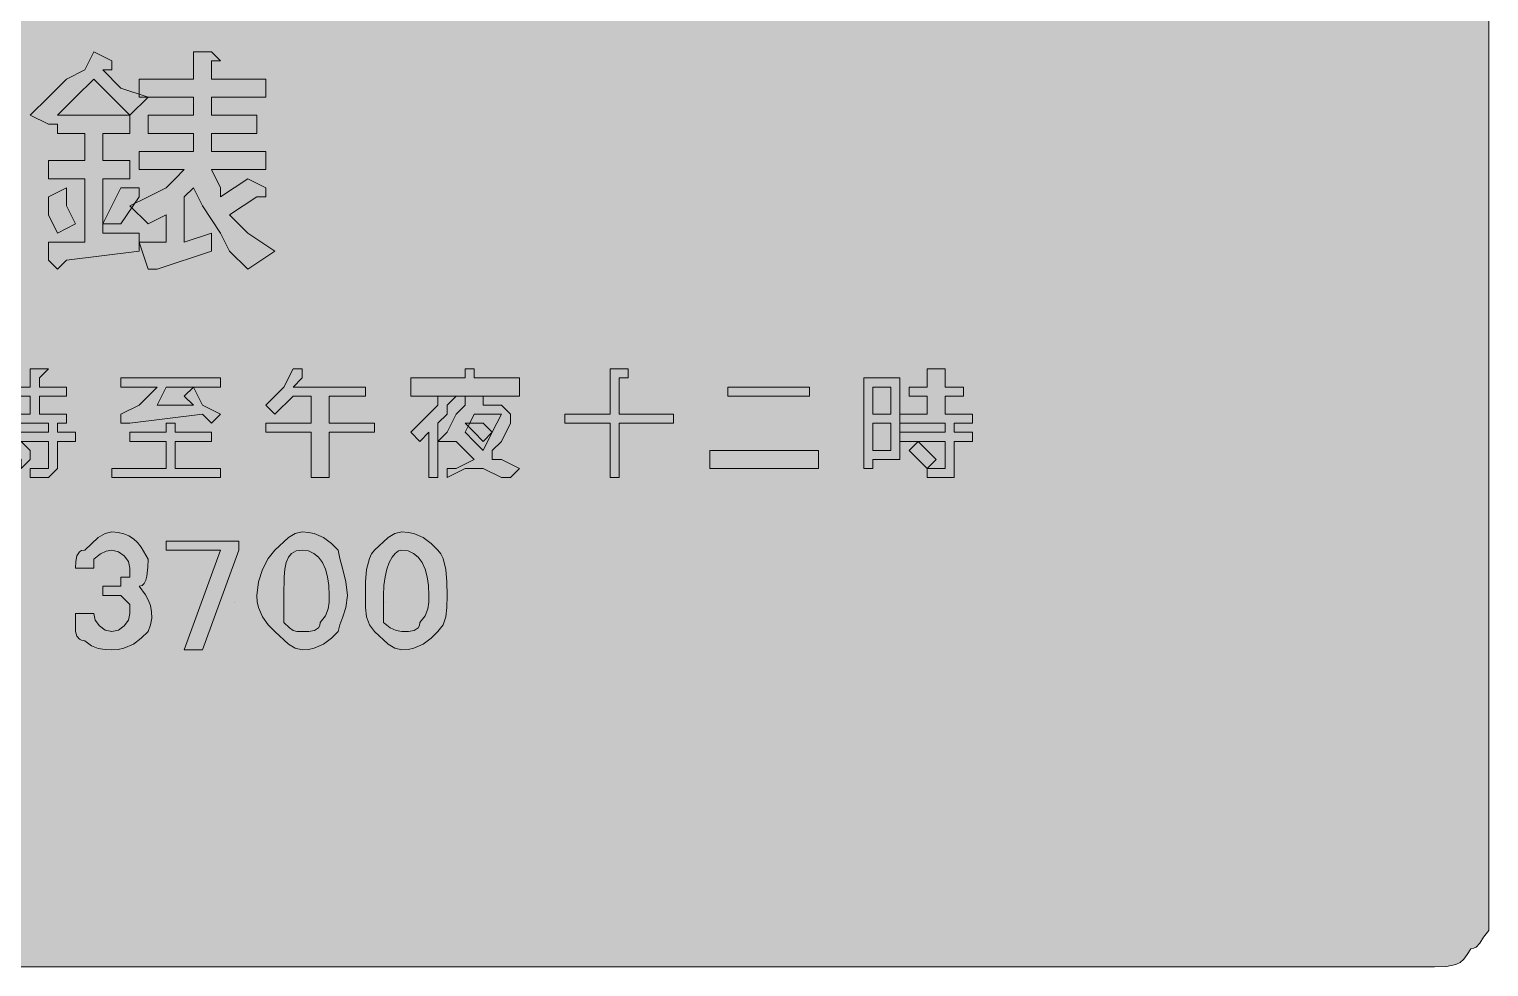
# Model space of a CAD drawing. Header units: metres. Extents: x 10 to 558, y 11 to 259.
# Drawn here: x 364.8 to 558.1, y 11 to 135.2 of the extents above; entities that cross this region are included whole.
import ezdxf

# ---------------------------------------------------------------- set-up
doc = ezdxf.new("R2010")
doc.units = ezdxf.units.M
for name, color, linetype, true_color in [('FILL_BLUE_0000FF', 7, 'Continuous', 0x0000ff), ('FILL_WHITE_FFFFFF', 7, 'Continuous', 0xffffff), ('STROKE_WHITE_FFFFFF', 7, 'Continuous', 0xffffff)]:
    doc.layers.add(name, color=color, linetype=linetype, true_color=true_color)

msp = doc.modelspace()

# ---------------------------------------------------------------- hatches: boundary and pattern name
at = {"layer": 'FILL_BLUE_0000FF', "true_color": 0x0000ff}
h = msp.add_hatch(color=7, dxfattribs=at)
h.dxf.hatch_style = 1
h.paths.add_polyline_path([(551.8, 259.39), (552.54, 259.23), (553.8, 258.69), (554.83, 257.92), (555.75, 257.04), (556.54, 256.54), (557.14, 255.95), (557.56, 255.31), (557.85, 254.64), (558.11, 253.33), (558.15, 252.24), (558.15, 18.24), (558.15, 15.84), (557.44, 14.96), (556.95, 14.19), (556.46, 13.65), (556.15, 13.49), (555.75, 13.44), (555.3, 12.65), (554.83, 12.05), (554.34, 11.63), (553.8, 11.34), (552.54, 11.08), (550.95, 11.04), (16.95, 11.04), (13.35, 11.04), (13.3, 11.44), (13.14, 11.75), (12.6, 12.24), (11.83, 12.73), (10.95, 13.44), (10.26, 14.36), (9.9, 15.39), (9.77, 16.65), (9.75, 18.24), (9.75, 252.24), (9.75, 254.64), (9.8, 255.04), (9.94, 255.35), (10.35, 255.84), (10.76, 256.33), (10.9, 256.64), (10.95, 257.04), (11.83, 257.23), (12.6, 257.64), (13.35, 258.24), (14.25, 258.43), (15.15, 258.84), (16.05, 259.25), (16.95, 259.44), (550.95, 259.44), (551.8, 259.39)])
at = {"layer": 'FILL_WHITE_FFFFFF', "true_color": 0xffffff}
h = msp.add_hatch(color=7, dxfattribs=at)
h.dxf.hatch_style = 1
h.paths.add_polyline_path([(374.55, 121.44), (374.55, 117.84), (378.15, 117.84), (378.15, 115.44), (374.55, 115.44), (374.55, 108.24), (379.35, 108.24), (379.35, 105.84), (369.75, 104.64), (368.55, 103.44), (367.35, 104.64), (367.35, 107.04), (372.15, 107.04), (372.15, 115.44), (367.35, 115.44), (367.35, 117.84), (372.15, 117.84), (372.15, 121.44), (368.55, 121.44), (368.55, 122.64), (367.35, 122.64), (364.95, 123.84), (367.35, 126.24), (369.75, 128.64), (372.15, 129.84), (373.35, 132.24), (375.75, 131.04), (375.75, 129.84), (374.55, 129.84), (376.95, 127.44), (380.55, 126.24), (378.15, 123.84), (378.15, 121.44), (374.55, 121.44)])
h.paths.add_polyline_path([(375.75, 126.24), (373.35, 128.64), (370.95, 126.24), (368.55, 123.84), (378.15, 123.84), (375.75, 126.24)], flags=16)
h = msp.add_hatch(color=7, dxfattribs=at)
h.dxf.hatch_style = 1
h.paths.add_polyline_path([(386.55, 128.64), (386.55, 132.24), (388.95, 132.24), (390.15, 131.04), (388.95, 131.04), (388.95, 128.64), (396.15, 128.64), (396.15, 126.24), (388.95, 126.24), (388.95, 123.84), (394.95, 123.84), (394.95, 121.44), (388.95, 121.44), (388.95, 119.04), (396.15, 119.04), (396.15, 116.64), (388.95, 116.64), (390.15, 114.24), (390.15, 113.04), (393.75, 115.44), (396.15, 114.24), (396.15, 113.04), (394.95, 113.04), (391.35, 110.64), (393.75, 108.24), (397.35, 105.84), (393.75, 103.44), (391.35, 105.84), (390.15, 108.24), (387.75, 111.84), (386.55, 114.24), (385.35, 113.04), (385.35, 107.04), (388.95, 108.24), (388.95, 105.84), (381.75, 103.44), (380.55, 103.44), (379.35, 107.04), (382.95, 107.04), (382.95, 110.64), (380.55, 109.44), (378.15, 111.84), (380.55, 113.04), (382.95, 114.24), (384.15, 115.44), (385.35, 116.64), (379.35, 116.64), (379.35, 119.04), (386.55, 119.04), (386.55, 121.44), (380.55, 121.44), (380.55, 123.84), (386.55, 123.84), (386.55, 126.24), (379.35, 126.24), (379.35, 128.64), (386.55, 128.64)])
h = msp.add_hatch(color=7, dxfattribs=at)
h.dxf.hatch_style = 1
h.paths.add_polyline_path([(369.75, 111.84), (370.95, 109.44), (368.55, 108.24), (367.35, 110.64), (367.35, 113.04), (369.75, 114.24), (369.75, 111.84)])
h = msp.add_hatch(color=7, dxfattribs=at)
h.dxf.hatch_style = 1
h.paths.add_polyline_path([(376.95, 114.24), (379.35, 114.24), (379.35, 113.04), (376.95, 109.44), (374.55, 109.44), (376.95, 114.24)])
h = msp.add_hatch(color=7, dxfattribs=at)
h.dxf.hatch_style = 1
h.paths.add_polyline_path([(364.95, 86.64), (362.55, 86.64), (362.55, 87.84), (364.95, 87.84), (364.95, 90.24), (366.15, 90.24), (367.35, 90.24), (366.15, 89.04), (366.15, 87.84), (369.75, 87.84), (369.75, 86.64), (366.15, 86.64), (366.15, 84.24), (369.75, 84.24), (369.75, 83.04), (368.55, 83.04), (368.55, 81.84), (370.95, 81.84), (370.95, 80.64), (368.55, 80.64), (368.55, 77.04), (367.35, 75.84), (366.15, 75.84), (364.95, 75.84), (364.95, 77.04), (366.15, 77.04), (367.35, 77.04), (367.35, 78.24), (367.35, 80.64), (361.35, 80.64), (361.35, 81.84), (367.35, 81.84), (367.35, 83.04), (361.35, 83.04), (361.35, 84.24), (364.95, 84.24), (364.95, 86.64)])
h = msp.add_hatch(color=7, dxfattribs=at)
h.dxf.hatch_style = 1
h.paths.add_polyline_path([(390.15, 84.24), (388.95, 83.04), (387.75, 84.24), (378.15, 83.04), (376.95, 83.04), (376.95, 84.24), (379.35, 85.44), (381.75, 87.84), (376.95, 87.84), (376.95, 89.04), (390.15, 89.04), (390.15, 87.84), (386.55, 87.84), (387.75, 85.44), (390.15, 84.24)])
h.paths.add_polyline_path([(382.95, 87.84), (381.75, 85.44), (386.55, 85.44), (385.35, 86.64), (386.55, 87.84), (382.95, 87.84)], flags=16)
h = msp.add_hatch(color=7, dxfattribs=at)
h.dxf.hatch_style = 1
h.paths.add_polyline_path([(398.55, 87.84), (399.75, 90.24), (400.95, 90.24), (400.95, 89.04), (399.75, 87.84), (409.35, 87.84), (409.35, 86.64), (404.55, 86.64), (404.55, 83.04), (410.55, 83.04), (410.55, 81.84), (404.55, 81.84), (404.55, 75.84), (402.15, 75.84), (402.15, 81.84), (396.15, 81.84), (396.15, 83.04), (402.15, 83.04), (402.15, 86.64), (399.75, 86.64), (397.35, 84.24), (396.15, 85.44), (398.55, 87.84)])
h = msp.add_hatch(color=7, dxfattribs=at)
h.dxf.hatch_style = 1
h.paths.add_polyline_path([(422.55, 89.04), (422.55, 90.24), (423.75, 90.24), (423.75, 89.04), (429.75, 89.04), (429.75, 86.64), (415.35, 86.64), (415.35, 89.04), (422.55, 89.04)])
h = msp.add_hatch(color=7, dxfattribs=at)
h.dxf.hatch_style = 1
h.paths.add_polyline_path([(444.15, 90.24), (444.15, 89.04), (442.95, 89.04), (442.95, 84.24), (450.15, 84.24), (450.15, 83.04), (442.95, 83.04), (442.95, 75.84), (441.75, 75.84), (441.75, 83.04), (435.75, 83.04), (435.75, 84.24), (441.75, 84.24), (441.75, 90.24), (442.95, 90.24), (444.15, 90.24)])
h = msp.add_hatch(color=7, dxfattribs=at)
h.dxf.hatch_style = 1
h.paths.add_polyline_path([(478.95, 78.24), (476.55, 78.24), (476.55, 77.04), (475.35, 77.04), (475.35, 78.24), (475.35, 89.04), (480.15, 89.04), (480.15, 78.24), (478.95, 78.24)])
h.paths.add_polyline_path([(476.55, 87.84), (476.55, 84.24), (478.95, 84.24), (478.95, 87.84), (476.55, 87.84)], flags=16)
h.paths.add_polyline_path([(478.95, 83.04), (476.55, 83.04), (476.55, 79.44), (478.95, 79.44), (478.95, 83.04)], flags=16)
h = msp.add_hatch(color=7, dxfattribs=at)
h.dxf.hatch_style = 1
h.paths.add_polyline_path([(483.75, 86.64), (481.35, 86.64), (481.35, 87.84), (483.75, 87.84), (483.75, 90.24), (486.15, 90.24), (486.15, 89.04), (486.15, 87.84), (488.55, 87.84), (488.55, 86.64), (486.15, 86.64), (486.15, 84.24), (489.75, 84.24), (489.75, 83.04), (487.35, 83.04), (487.35, 81.84), (489.75, 81.84), (489.75, 80.64), (487.35, 80.64), (487.35, 77.04), (487.35, 75.84), (486.15, 75.84), (484.95, 75.84), (483.75, 75.84), (483.75, 77.04), (484.95, 77.04), (486.15, 77.04), (486.15, 78.24), (486.15, 80.64), (480.15, 80.64), (480.15, 81.84), (486.15, 81.84), (486.15, 83.04), (480.15, 83.04), (480.15, 84.24), (483.75, 84.24), (483.75, 86.64)])
h = msp.add_hatch(color=7, dxfattribs=at)
h.dxf.hatch_style = 1
h.paths.add_polyline_path([(468.15, 87.84), (468.15, 86.64), (457.35, 86.64), (457.35, 87.84), (468.15, 87.84)])
h = msp.add_hatch(color=7, dxfattribs=at)
h.dxf.hatch_style = 1
h.paths.add_polyline_path([(421.35, 86.64), (420.15, 85.44), (420.15, 84.24), (418.95, 83.04), (418.95, 75.84), (417.75, 75.84), (417.75, 81.84), (416.55, 80.64), (415.35, 81.84), (416.55, 83.04), (417.75, 84.24), (418.95, 85.44), (418.95, 86.64), (420.15, 86.64), (421.35, 86.64)])
h = msp.add_hatch(color=7, dxfattribs=at)
h.dxf.hatch_style = 1
h.paths.add_polyline_path([(427.35, 80.64), (426.15, 79.44), (426.15, 78.24), (427.35, 78.24), (429.75, 77.04), (428.55, 75.84), (427.35, 75.84), (424.95, 77.04), (422.55, 77.04), (420.15, 75.84), (420.15, 77.04), (421.35, 77.04), (423.75, 78.24), (421.35, 80.64), (418.95, 80.64), (420.15, 81.84), (421.35, 84.24), (422.55, 85.44), (422.55, 86.64), (423.75, 86.64), (424.95, 86.64), (424.95, 85.44), (427.35, 85.44), (428.55, 84.24), (428.55, 83.04), (427.35, 80.64)])
h.paths.add_polyline_path([(426.15, 81.84), (427.35, 84.24), (423.75, 84.24), (423.15, 83.04), (422.55, 83.04), (422.95, 82.64), (422.55, 81.84), (423.75, 80.64), (424.95, 79.44), (426.15, 81.84)], flags=16)
h = msp.add_hatch(color=7, dxfattribs=at)
h.dxf.hatch_style = 1
h.paths.add_polyline_path([(375.75, 77.04), (382.95, 77.04), (382.95, 80.64), (378.15, 80.64), (378.15, 81.84), (382.95, 81.84), (382.95, 83.04), (384.15, 83.04), (384.15, 81.84), (388.95, 81.84), (388.95, 80.64), (384.15, 80.64), (384.15, 77.04), (390.15, 77.04), (390.15, 75.84), (375.75, 75.84), (375.75, 77.04)])
h = msp.add_hatch(color=7, dxfattribs=at)
h.dxf.hatch_style = 1
h.paths.add_polyline_path([(423.75, 83.04), (424.95, 83.04), (426.15, 81.84), (424.95, 80.64), (423.75, 81.84), (422.95, 82.64), (423.15, 83.04), (423.75, 83.04)])
h = msp.add_hatch(color=7, dxfattribs=at)
h.dxf.hatch_style = 1
h.paths.add_polyline_path([(364.95, 79.44), (364.95, 78.24), (363.75, 77.04), (363.75, 78.24), (362.55, 79.44), (363.75, 80.64), (364.95, 79.44)])
h = msp.add_hatch(color=7, dxfattribs=at)
h.dxf.hatch_style = 1
h.paths.add_polyline_path([(469.35, 79.44), (469.35, 77.04), (454.95, 77.04), (454.95, 79.44), (469.35, 79.44)])
h = msp.add_hatch(color=7, dxfattribs=at)
h.dxf.hatch_style = 1
h.paths.add_polyline_path([(483.75, 79.44), (484.95, 78.24), (483.75, 77.04), (482.55, 78.24), (481.35, 79.44), (482.55, 80.64), (483.75, 79.44)])
h = msp.add_hatch(color=7, dxfattribs=at)
h.dxf.hatch_style = 1
h.paths.add_polyline_path([(378.15, 59.04), (376.95, 60.24), (374.55, 60.24), (374.55, 61.44), (376.95, 61.44), (376.95, 62.64), (378.15, 62.64), (378.15, 63.84), (377.94, 64.72), (377.4, 65.49), (376.63, 66.03), (375.75, 66.24), (375, 66.09), (374.23, 65.73), (373.35, 65.04), (373.35, 63.84), (370.95, 63.84), (370.97, 64.72), (371.1, 65.49), (371.46, 66.03), (371.75, 66.19), (372.15, 66.24), (373.95, 67.89), (374.85, 68.43), (375.75, 68.64), (376.6, 68.58), (377.34, 68.41), (378.01, 68.13), (378.6, 67.74), (379.14, 67.23), (379.63, 66.61), (380.55, 65.04), (380.53, 63.97), (380.4, 62.79), (380.26, 62.26), (380.04, 61.83), (379.75, 61.55), (379.35, 61.44), (380.21, 60.33), (380.57, 59.65), (380.85, 58.89), (381.01, 58.08), (381.04, 57.22), (380.89, 56.34), (380.55, 55.44), (379.63, 54.56), (378.6, 53.79), (377.34, 53.25), (376.6, 53.09), (375.75, 53.04), (374.85, 53.06), (373.95, 53.19), (373.05, 53.55), (372.15, 54.24), (371.75, 54.29), (371.46, 54.43), (371.1, 54.84), (370.95, 55.44), (370.95, 57.84), (373.35, 57.84), (373.56, 56.96), (374.1, 56.19), (374.87, 55.65), (375.75, 55.44), (376.63, 55.65), (377.4, 56.19), (377.94, 56.96), (378.15, 57.84), (378.15, 59.04)])
h = msp.add_hatch(color=7, dxfattribs=at)
h.dxf.hatch_style = 1
h.paths.add_polyline_path([(395.7, 63.69), (396.47, 65.13), (397.35, 66.24), (399.15, 67.89), (400.05, 68.43), (400.95, 68.64), (401.8, 68.59), (402.54, 68.43), (403.8, 67.89), (404.83, 67.12), (405.75, 66.24), (405.94, 65.13), (406.35, 63.69), (406.76, 62.02), (406.95, 60.24), (406.76, 58.65), (406.35, 57.39), (405.94, 56.36), (405.75, 55.44), (404.83, 54.56), (403.8, 53.79), (402.54, 53.25), (401.8, 53.09), (400.95, 53.04), (400.05, 53.25), (399.15, 53.79), (397.35, 55.44), (396.47, 56.36), (395.7, 57.39), (395.16, 58.65), (395, 59.39), (394.95, 60.24), (395.16, 62.02), (395.7, 63.69)])
h.paths.add_polyline_path([(402.6, 55.59), (403.14, 55.95), (403.3, 56.24), (403.35, 56.64), (404.04, 57.54), (404.4, 58.44), (404.53, 59.34), (404.55, 60.24), (404.49, 61.53), (404.32, 62.7), (404.04, 63.72), (403.65, 64.59), (403.14, 65.29), (402.52, 65.81), (401.79, 66.13), (400.95, 66.24), (400.16, 66.13), (399.56, 65.81), (399.14, 65.29), (398.85, 64.59), (398.68, 63.72), (398.59, 62.7), (398.55, 60.24), (398.55, 56.64), (399.26, 55.95), (399.75, 55.59), (400.24, 55.46), (400.95, 55.44), (401.83, 55.46), (402.6, 55.59)], flags=16)
h = msp.add_hatch(color=7, dxfattribs=at)
h.dxf.hatch_style = 1
h.paths.add_polyline_path([(409.5, 63.69), (409.86, 65.13), (410.15, 65.74), (410.55, 66.24), (412.35, 67.89), (413.25, 68.43), (414.15, 68.64), (415, 68.59), (415.74, 68.43), (417, 67.89), (418.03, 67.12), (418.95, 66.24), (419.35, 65.74), (419.64, 65.13), (420, 63.69), (420.13, 62.02), (420.15, 60.24), (420.13, 58.65), (420, 57.39), (419.64, 56.36), (418.95, 55.44), (418.03, 54.56), (417, 53.79), (415.74, 53.25), (415, 53.09), (414.15, 53.04), (413.25, 53.25), (412.35, 53.79), (410.55, 55.44), (409.86, 56.36), (409.5, 57.39), (409.37, 58.65), (409.35, 60.24), (409.37, 62.02), (409.5, 63.69)])
h.paths.add_polyline_path([(415.8, 55.59), (416.34, 55.95), (416.5, 56.24), (416.55, 56.64), (417.24, 57.54), (417.6, 58.44), (417.73, 59.34), (417.75, 60.24), (417.69, 61.53), (417.52, 62.7), (417.24, 63.72), (416.85, 64.59), (416.34, 65.29), (415.72, 65.81), (414.99, 66.13), (414.15, 66.24), (413.7, 66.13), (413.27, 65.81), (412.86, 65.29), (412.5, 64.59), (412.19, 63.72), (411.96, 62.7), (411.8, 61.53), (411.75, 60.24), (411.75, 56.64), (412.63, 55.95), (413.4, 55.59), (414.15, 55.44), (415.03, 55.46), (415.8, 55.59)], flags=16)
h = msp.add_hatch(color=7, dxfattribs=at)
h.dxf.hatch_style = 1
h.paths.add_polyline_path([(390.15, 66.24), (382.95, 66.24), (382.95, 67.44), (392.55, 67.44), (392.55, 66.24), (387.75, 53.04), (385.35, 53.04), (390.15, 66.24)])

# ---------------------------------------------------------------- linework, layer by layer
at = {"layer": 'FILL_BLUE_0000FF', "lineweight": 0, "true_color": 0x0000ff}
msp.add_lwpolyline([(558.15, 252.24), (558.15, 18.24), (558.15, 15.84), (557.44, 14.96), (556.95, 14.19), (556.46, 13.65), (556.15, 13.49), (555.75, 13.44), (555.3, 12.65), (554.83, 12.05), (554.34, 11.63), (553.8, 11.34), (552.54, 11.08), (550.95, 11.04), (16.95, 11.04)], dxfattribs=at)
at = {"layer": 'FILL_WHITE_FFFFFF', "lineweight": 0, "true_color": 0xffffff}
for points in [[(374.55, 121.44), (374.55, 117.84), (378.15, 117.84), (378.15, 115.44), (374.55, 115.44), (374.55, 108.24), (379.35, 108.24), (379.35, 105.84), (369.75, 104.64), (368.55, 103.44), (367.35, 104.64), (367.35, 107.04), (372.15, 107.04), (372.15, 115.44), (367.35, 115.44), (367.35, 117.84), (372.15, 117.84), (372.15, 121.44), (368.55, 121.44), (368.55, 122.64), (367.35, 122.64), (364.95, 123.84), (367.35, 126.24), (369.75, 128.64), (372.15, 129.84), (373.35, 132.24), (375.75, 131.04), (375.75, 129.84), (374.55, 129.84), (376.95, 127.44), (380.55, 126.24), (378.15, 123.84), (378.15, 121.44)], [(386.55, 128.64), (386.55, 132.24), (388.95, 132.24), (390.15, 131.04), (388.95, 131.04), (388.95, 128.64), (396.15, 128.64), (396.15, 126.24), (388.95, 126.24), (388.95, 123.84), (394.95, 123.84), (394.95, 121.44), (388.95, 121.44), (388.95, 119.04), (396.15, 119.04), (396.15, 116.64), (388.95, 116.64), (390.15, 114.24), (390.15, 113.04), (393.75, 115.44), (396.15, 114.24), (396.15, 113.04), (394.95, 113.04), (391.35, 110.64), (393.75, 108.24), (397.35, 105.84), (393.75, 103.44), (391.35, 105.84), (390.15, 108.24), (387.75, 111.84), (386.55, 114.24), (385.35, 113.04), (385.35, 107.04), (388.95, 108.24), (388.95, 105.84), (381.75, 103.44), (380.55, 103.44), (379.35, 107.04), (382.95, 107.04), (382.95, 110.64), (380.55, 109.44), (378.15, 111.84), (380.55, 113.04), (382.95, 114.24), (384.15, 115.44), (385.35, 116.64), (379.35, 116.64), (379.35, 119.04), (386.55, 119.04), (386.55, 121.44), (380.55, 121.44), (380.55, 123.84), (386.55, 123.84), (386.55, 126.24), (379.35, 126.24), (379.35, 128.64)], [(375.75, 126.24), (373.35, 128.64), (370.95, 126.24), (368.55, 123.84), (378.15, 123.84)], [(369.75, 111.84), (370.95, 109.44), (368.55, 108.24), (367.35, 110.64), (367.35, 113.04), (369.75, 114.24)], [(376.95, 114.24), (379.35, 114.24), (379.35, 113.04), (376.95, 109.44), (374.55, 109.44)], [(390.15, 84.24), (388.95, 83.04), (387.75, 84.24), (378.15, 83.04), (376.95, 83.04), (376.95, 84.24), (379.35, 85.44), (381.75, 87.84), (376.95, 87.84), (376.95, 89.04), (390.15, 89.04), (390.15, 87.84), (386.55, 87.84), (387.75, 85.44)], [(398.55, 87.84), (399.75, 90.24), (400.95, 90.24), (400.95, 89.04), (399.75, 87.84), (409.35, 87.84), (409.35, 86.64), (404.55, 86.64), (404.55, 83.04), (410.55, 83.04), (410.55, 81.84), (404.55, 81.84), (404.55, 75.84), (402.15, 75.84), (402.15, 81.84), (396.15, 81.84), (396.15, 83.04), (402.15, 83.04), (402.15, 86.64), (399.75, 86.64), (397.35, 84.24), (396.15, 85.44)], [(422.55, 89.04), (422.55, 90.24), (423.75, 90.24), (423.75, 89.04), (429.75, 89.04), (429.75, 86.64), (415.35, 86.64), (415.35, 89.04)], [(444.15, 90.24), (444.15, 89.04), (442.95, 89.04), (442.95, 84.24), (450.15, 84.24), (450.15, 83.04), (442.95, 83.04), (442.95, 75.84), (441.75, 75.84), (441.75, 83.04), (435.75, 83.04), (435.75, 84.24), (441.75, 84.24), (441.75, 90.24), (442.95, 90.24)], [(478.95, 78.24), (476.55, 78.24), (476.55, 77.04), (475.35, 77.04), (475.35, 78.24), (475.35, 89.04), (480.15, 89.04), (480.15, 78.24)], [(483.75, 86.64), (481.35, 86.64), (481.35, 87.84), (483.75, 87.84), (483.75, 90.24), (486.15, 90.24), (486.15, 89.04), (486.15, 87.84), (488.55, 87.84), (488.55, 86.64), (486.15, 86.64), (486.15, 84.24), (489.75, 84.24), (489.75, 83.04), (487.35, 83.04), (487.35, 81.84), (489.75, 81.84), (489.75, 80.64), (487.35, 80.64), (487.35, 77.04), (487.35, 75.84), (486.15, 75.84), (484.95, 75.84), (483.75, 75.84), (483.75, 77.04), (484.95, 77.04), (486.15, 77.04), (486.15, 78.24), (486.15, 80.64), (480.15, 80.64), (480.15, 81.84), (486.15, 81.84), (486.15, 83.04), (480.15, 83.04), (480.15, 84.24), (483.75, 84.24)], [(382.95, 87.84), (381.75, 85.44), (386.55, 85.44), (385.35, 86.64), (386.55, 87.84)], [(468.15, 87.84), (468.15, 86.64), (457.35, 86.64), (457.35, 87.84)], [(476.55, 87.84), (476.55, 84.24), (478.95, 84.24), (478.95, 87.84)], [(421.35, 86.64), (420.15, 85.44), (420.15, 84.24), (418.95, 83.04), (418.95, 75.84), (417.75, 75.84), (417.75, 81.84), (416.55, 80.64), (415.35, 81.84), (416.55, 83.04), (417.75, 84.24), (418.95, 85.44), (418.95, 86.64), (420.15, 86.64)], [(427.35, 80.64), (426.15, 79.44), (426.15, 78.24), (427.35, 78.24), (429.75, 77.04), (428.55, 75.84), (427.35, 75.84), (424.95, 77.04), (422.55, 77.04), (420.15, 75.84), (420.15, 77.04), (421.35, 77.04), (423.75, 78.24), (421.35, 80.64), (418.95, 80.64), (420.15, 81.84), (421.35, 84.24), (422.55, 85.44), (422.55, 86.64), (423.75, 86.64), (424.95, 86.64), (424.95, 85.44), (427.35, 85.44), (428.55, 84.24), (428.55, 83.04)], [(426.15, 81.84), (427.35, 84.24), (423.75, 84.24), (423.15, 83.04), (422.55, 83.04), (422.95, 82.64), (422.55, 81.84), (423.75, 80.64), (424.95, 79.44)], [(375.75, 77.04), (382.95, 77.04), (382.95, 80.64), (378.15, 80.64), (378.15, 81.84), (382.95, 81.84), (382.95, 83.04), (384.15, 83.04), (384.15, 81.84), (388.95, 81.84), (388.95, 80.64), (384.15, 80.64), (384.15, 77.04), (390.15, 77.04), (390.15, 75.84), (375.75, 75.84)], [(423.75, 83.04), (424.95, 83.04), (426.15, 81.84), (424.95, 80.64), (423.75, 81.84), (422.95, 82.64), (423.15, 83.04)], [(478.95, 83.04), (476.55, 83.04), (476.55, 79.44), (478.95, 79.44)], [(364.95, 79.44), (364.95, 78.24), (363.75, 77.04), (363.75, 78.24), (362.55, 79.44), (363.75, 80.64)], [(469.35, 79.44), (469.35, 77.04), (454.95, 77.04), (454.95, 79.44)], [(483.75, 79.44), (484.95, 78.24), (483.75, 77.04), (482.55, 78.24), (481.35, 79.44), (482.55, 80.64)], [(378.15, 59.04), (376.95, 60.24), (374.55, 60.24), (374.55, 61.44), (376.95, 61.44), (376.95, 62.64), (378.15, 62.64), (378.15, 63.84), (377.94, 64.72), (377.4, 65.49), (376.63, 66.03), (375.75, 66.24), (375, 66.09), (374.23, 65.73), (373.35, 65.04), (373.35, 63.84), (370.95, 63.84), (370.97, 64.72), (371.1, 65.49), (371.46, 66.03), (371.75, 66.19), (372.15, 66.24), (373.95, 67.89), (374.85, 68.43), (375.75, 68.64), (376.6, 68.58), (377.34, 68.41), (378.01, 68.13), (378.6, 67.74), (379.14, 67.23), (379.63, 66.61), (380.55, 65.04), (380.53, 63.97), (380.4, 62.79), (380.26, 62.26), (380.04, 61.83), (379.75, 61.55), (379.35, 61.44), (380.21, 60.33), (380.57, 59.65), (380.85, 58.89), (381.01, 58.08), (381.04, 57.22), (380.89, 56.34), (380.55, 55.44), (379.63, 54.56), (378.6, 53.79), (377.34, 53.25), (376.6, 53.09), (375.75, 53.04), (374.85, 53.06), (373.95, 53.19), (373.05, 53.55), (372.15, 54.24), (371.75, 54.29), (371.46, 54.43), (371.1, 54.84), (370.95, 55.44), (370.95, 57.84), (373.35, 57.84), (373.56, 56.96), (374.1, 56.19), (374.87, 55.65), (375.75, 55.44), (376.63, 55.65), (377.4, 56.19), (377.94, 56.96), (378.15, 57.84)], [(395.7, 63.69), (396.47, 65.13), (397.35, 66.24), (399.15, 67.89), (400.05, 68.43), (400.95, 68.64), (401.8, 68.59), (402.54, 68.43), (403.8, 67.89), (404.83, 67.12), (405.75, 66.24), (405.94, 65.13), (406.35, 63.69), (406.76, 62.02), (406.95, 60.24), (406.76, 58.65), (406.35, 57.39), (405.94, 56.36), (405.75, 55.44), (404.83, 54.56), (403.8, 53.79), (402.54, 53.25), (401.8, 53.09), (400.95, 53.04), (400.05, 53.25), (399.15, 53.79), (397.35, 55.44), (396.47, 56.36), (395.7, 57.39), (395.16, 58.65), (395, 59.39), (394.95, 60.24), (395.16, 62.02)], [(409.5, 63.69), (409.86, 65.13), (410.15, 65.74), (410.55, 66.24), (412.35, 67.89), (413.25, 68.43), (414.15, 68.64), (415, 68.59), (415.74, 68.43), (417, 67.89), (418.03, 67.12), (418.95, 66.24), (419.35, 65.74), (419.64, 65.13), (420, 63.69), (420.13, 62.02), (420.15, 60.24), (420.13, 58.65), (420, 57.39), (419.64, 56.36), (418.95, 55.44), (418.03, 54.56), (417, 53.79), (415.74, 53.25), (415, 53.09), (414.15, 53.04), (413.25, 53.25), (412.35, 53.79), (410.55, 55.44), (409.86, 56.36), (409.5, 57.39), (409.37, 58.65), (409.35, 60.24), (409.37, 62.02)], [(390.15, 66.24), (382.95, 66.24), (382.95, 67.44), (392.55, 67.44), (392.55, 66.24), (387.75, 53.04), (385.35, 53.04)], [(402.6, 55.59), (403.14, 55.95), (403.3, 56.24), (403.35, 56.64), (404.04, 57.54), (404.4, 58.44), (404.53, 59.34), (404.55, 60.24), (404.49, 61.53), (404.32, 62.7), (404.04, 63.72), (403.65, 64.59), (403.14, 65.29), (402.52, 65.81), (401.79, 66.13), (400.95, 66.24), (400.16, 66.13), (399.56, 65.81), (399.14, 65.29), (398.85, 64.59), (398.68, 63.72), (398.59, 62.7), (398.55, 60.24), (398.55, 56.64), (399.26, 55.95), (399.75, 55.59), (400.24, 55.46), (400.95, 55.44), (401.83, 55.46)], [(415.8, 55.59), (416.34, 55.95), (416.5, 56.24), (416.55, 56.64), (417.24, 57.54), (417.6, 58.44), (417.73, 59.34), (417.75, 60.24), (417.69, 61.53), (417.52, 62.7), (417.24, 63.72), (416.85, 64.59), (416.34, 65.29), (415.72, 65.81), (414.99, 66.13), (414.15, 66.24), (413.7, 66.13), (413.27, 65.81), (412.86, 65.29), (412.5, 64.59), (412.19, 63.72), (411.96, 62.7), (411.8, 61.53), (411.75, 60.24), (411.75, 56.64), (412.63, 55.95), (413.4, 55.59), (414.15, 55.44), (415.03, 55.46)]]:
    msp.add_lwpolyline(points, close=True, dxfattribs=at)
for points in [[(362.55, 87.84), (364.95, 87.84), (364.95, 90.24), (366.15, 90.24), (367.35, 90.24), (366.15, 89.04), (366.15, 87.84), (369.75, 87.84), (369.75, 86.64), (366.15, 86.64), (366.15, 84.24), (369.75, 84.24), (369.75, 83.04), (368.55, 83.04), (368.55, 81.84), (370.95, 81.84), (370.95, 80.64), (368.55, 80.64), (368.55, 77.04), (367.35, 75.84), (366.15, 75.84), (364.95, 75.84), (364.95, 77.04), (366.15, 77.04), (367.35, 77.04), (367.35, 78.24), (367.35, 80.64), (361.35, 80.64)], [(361.35, 84.24), (364.95, 84.24), (364.95, 86.64), (362.55, 86.64)], [(361.35, 81.84), (367.35, 81.84), (367.35, 83.04), (361.35, 83.04)]]:
    msp.add_lwpolyline(points, dxfattribs=at)
at = {"layer": 'STROKE_WHITE_FFFFFF', "lineweight": 0, "true_color": 0xffffff}
for points in [[(391.95, 59.28), (391.95, 59.28)], [(391.95, 59.28), (391.95, 59.28)], [(391.95, 59.28), (391.95, 59.28)], [(391.95, 59.28), (391.95, 59.28)], [(391.95, 59.28), (391.95, 59.28)], [(391.95, 59.28), (391.95, 59.28)], [(411.95, 59.28), (411.95, 59.28)], [(411.95, 59.28), (411.95, 59.28)], [(411.95, 59.28), (411.95, 59.28)], [(411.95, 59.28), (411.95, 59.28)], [(411.95, 59.28), (411.95, 59.28)], [(411.95, 59.28), (411.95, 59.28)]]:
    msp.add_lwpolyline(points, dxfattribs=at)

doc.saveas('drawing.dxf')
